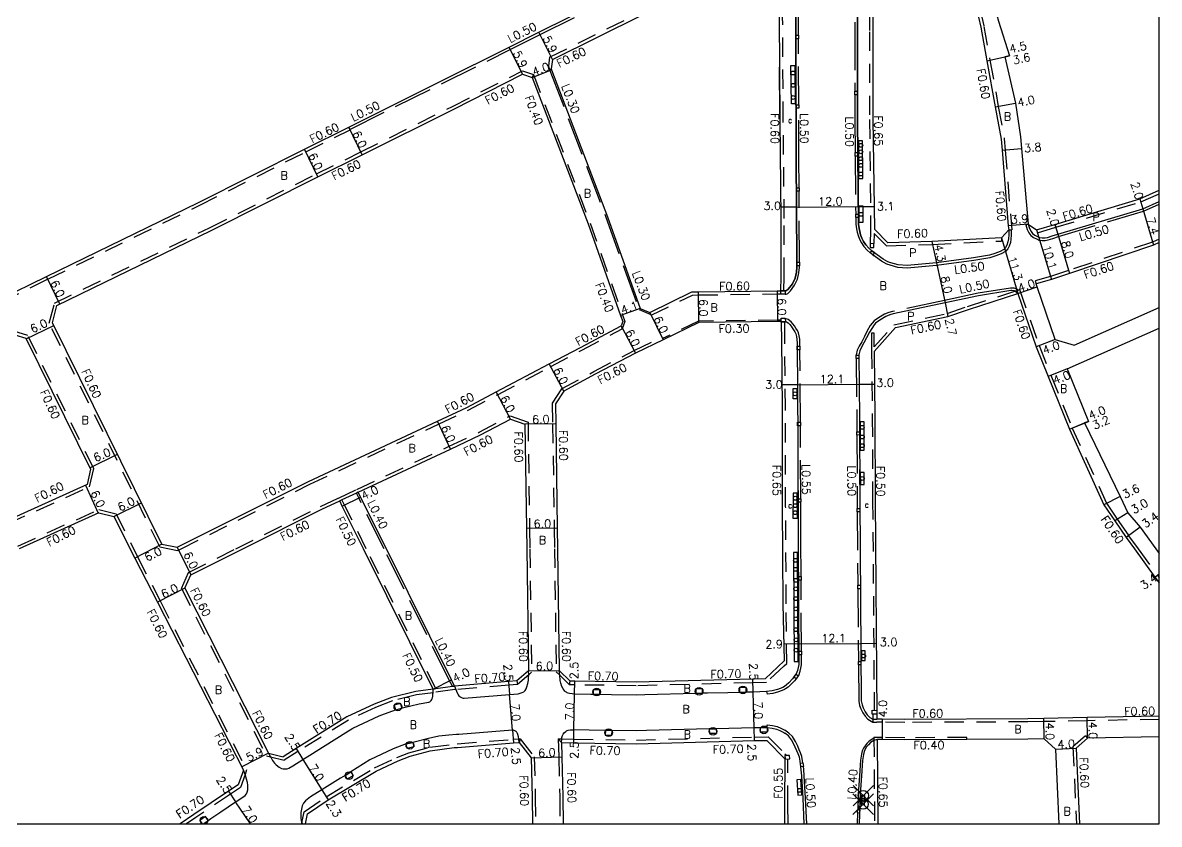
# Model space of a CAD drawing. Header units: metres. Extents: x -2400 to -1600, y -110400 to -109800.
# Drawn here: x -1821.9 to -1600, y -110400.1 to -110243.6 of the extents above; entities that cross this region are included whole.
import ezdxf

# ---------------------------------------------------------------- set-up
doc = ezdxf.new("R2010")
doc.units = ezdxf.units.M
doc.header["$LTSCALE"] = 2.5
doc.header["$PDMODE"] = 35
doc.header["$PDSIZE"] = 2
doc.linetypes.add('22320', pattern=[2.5, 1.5, -1])
doc.linetypes.add('22330', pattern=[4, 3, -1])
doc.layers.get('0').update_dxf_attribs({"color": 150, "lineweight": 30})
for name, color, linetype in [('2101000', 175, 'Continuous'), ('2102000', 4, 'Continuous'), ('2213000', 3, 'Continuous'), ('2227000', 1, 'Continuous'), ('2227100', 7, 'Continuous'), ('2232000', 120, '22320'), ('2233000', 120, '22330'), ('2235000', 13, 'Continuous'), ('2236000', 3, 'Continuous'), ('2236100', 7, 'Continuous'), ('2238000', 3, 'Continuous'), ('6131000', 11, 'Continuous'), ('9107000', 139, 'Continuous'), ('9201100', 215, 'Continuous'), ('9201500', 222, 'Continuous'), ('9202100', 82, 'Continuous'), ('9203500', 155, 'Continuous'), ('999', 7, 'Continuous')]:
    doc.layers.add(name, color=color, linetype=linetype)
doc.styles.add('Dm_Anotation', font='txt.shx', dxfattribs={"bigfont": 'pscdm.shx'})

# ---------------------------------------------------------------- blocks, each defined once
blk = doc.blocks.new('223800')
at = {"color": 0}
blk.add_circle((0, 0), 0.75, dxfattribs=at)

msp = doc.modelspace()

# ---------------------------------------------------------------- linework, layer by layer
at = {"layer": '2101000'}
for points in [[(-1647.2, -110185.15), (-1647.14, -110185.49), (-1643.21, -110207.04), (-1641.68, -110214.72), (-1637.09, -110234.59), (-1634.83, -110244.4), (-1633.64, -110250.99), (-1632.01, -110260.02), (-1630.88, -110266.31), (-1630.7, -110268.47), (-1629.48, -110283.21), (-1629.4, -110284.04)], [(-1643.64, -110183.43), (-1643.99, -110184.92), (-1640.16, -110206.51), (-1638.51, -110214.51), (-1633.99, -110233.81), (-1631.36, -110243.24), (-1629.24, -110250.04), (-1630.12, -110250.23), (-1628.08, -110259.25), (-1627.1, -110265.88), (-1626.91, -110268.13), (-1625.59, -110282.88)], [(-1658.73, -110189.85), (-1657.59, -110197.42), (-1656.9, -110203.57), (-1656.42, -110211.36), (-1656.04, -110222.55), (-1655.97, -110235.09), (-1655.9, -110245.32), (-1655.89, -110262.45), (-1655.62, -110283.9)], [(-1881.45, -110325.27), (-1863.33, -110315.73), (-1826.3, -110297.52), (-1817.26, -110293.11), (-1787.57, -110278.66), (-1766.89, -110268.23), (-1758.25, -110263.94), (-1740.37, -110255.06), (-1726.94, -110248.35), (-1721.12, -110245.44), (-1703.64, -110236.71), (-1676.53, -110222.98), (-1674.12, -110221.76)], [(-1718.48, -110250.72), (-1700.89, -110242.04), (-1673.82, -110228.33)], [(-1673.87, -110295.93), (-1673.85, -110293.16), (-1673.81, -110281.8), (-1674.01, -110262.71), (-1674.13, -110242.38), (-1673.91, -110230.98), (-1673.82, -110228.33)], [(-1718.48, -110250.72), (-1718.74, -110252.6), (-1718.67, -110252.79), (-1707.74, -110281.44), (-1701.32, -110299.37), (-1699.46, -110300.13)], [(-1794.71, -110345.37), (-1816.07, -110302.2), (-1815.2, -110298.78), (-1785.13, -110284.14), (-1764.28, -110273.64), (-1755.65, -110269.34), (-1737.73, -110260.45), (-1724.3, -110253.63)], [(-1724.3, -110253.63), (-1722.4, -110254.24), (-1711.49, -110282.83), (-1705.18, -110300.76), (-1704.76, -110301.93), (-1705.06, -110302.78)], [(-1623.94, -110284.01), (-1620.39, -110282.95), (-1603.82, -110277.98), (-1600, -110276.29)], [(-1625.59, -110282.88), (-1623.94, -110284.01)], [(-1629.4, -110284.04), (-1630.81, -110285.6), (-1644.42, -110286.27), (-1653.01, -110286.53), (-1655.62, -110283.9)], [(-1600, -110286.48), (-1601.12, -110286.98), (-1617.51, -110292.53), (-1621.04, -110293.69), (-1624.06, -110294.58)], [(-1699.46, -110300.13), (-1691.28, -110296.15), (-1689.94, -110296.13), (-1674.62, -110295.94), (-1673.87, -110295.93)], [(-1620.3, -110305.4), (-1623.86, -110295.13), (-1624.06, -110294.58)], [(-1655.69, -110307.78), (-1651.49, -110303.08), (-1641.26, -110300.93), (-1637.26, -110299.56), (-1627.64, -110296.44)], [(-1627.64, -110296.44), (-1624.03, -110306.84), (-1621.71, -110312.64), (-1617.53, -110322.96), (-1610.84, -110337.7), (-1608.69, -110340.83), (-1606.48, -110344.08), (-1604.86, -110346.31)], [(-1794.71, -110345.37), (-1791.74, -110346.01), (-1766.08, -110333.16), (-1740.94, -110321.4), (-1735.18, -110318.7), (-1729.47, -110315.68), (-1719.09, -110310.19), (-1713.01, -110306.97), (-1705.06, -110302.78)], [(-1673.82, -110301.93), (-1674.55, -110301.94), (-1689.87, -110302.13), (-1696.84, -110305.52), (-1702.26, -110308.09), (-1710.12, -110312.23), (-1716.28, -110315.49)], [(-1673.82, -110301.93), (-1673.81, -110302.37), (-1673.77, -110305.41), (-1673.65, -110318.79), (-1673.61, -110338.03), (-1673.5, -110357.04), (-1673.22, -110368.2)], [(-1882.78, -110332.75), (-1878.65, -110330.58), (-1860.59, -110321.07), (-1825.58, -110303.85), (-1821.31, -110305.14), (-1808.65, -110330.72), (-1809.34, -110333.76), (-1825.14, -110340.88), (-1835.88, -110346.3)], [(-1655.69, -110307.78), (-1655.52, -110320.66), (-1655.44, -110336.8), (-1655.14, -110378.71), (-1655.13, -110379.55)], [(-1618.01, -110311.14), (-1613.84, -110321.41), (-1614.58, -110321.72), (-1607.61, -110336.09), (-1606.11, -110339.3), (-1603.73, -110342.08), (-1600.66, -110346.31)], [(-1716.28, -110315.49), (-1717.89, -110318.02), (-1717.84, -110321.89), (-1717.54, -110342.28), (-1717.48, -110346.3)], [(-1756.39, -110335.25), (-1738.4, -110326.83), (-1732.5, -110324.07), (-1726.67, -110320.98)], [(-1726.67, -110320.98), (-1723.84, -110321.98), (-1723.54, -110342.36), (-1723.48, -110346.3)], [(-1750.9, -110346.3), (-1755.92, -110336.2), (-1756.39, -110335.25)], [(-1778.92, -110346.3), (-1763.47, -110338.56), (-1760.01, -110336.95)], [(-1755.37, -110346.3), (-1759.5, -110337.98), (-1760.01, -110336.95)], [(-1807, -110339.29), (-1822.56, -110346.3)], [(-1807, -110339.29), (-1804.08, -110339.97), (-1800.02, -110348.11)], [(-1790.25, -110354.02), (-1789.06, -110351.38), (-1778.92, -110346.3)], [(-1741.76, -110373.69), (-1755.37, -110346.3)], [(-1737.59, -110373.1), (-1738.18, -110371.91), (-1750.9, -110346.3)], [(-1723.48, -110346.3), (-1723.14, -110370.14), (-1725.4, -110372.11)], [(-1717.48, -110346.3), (-1717.14, -110370.05), (-1715.01, -110372.16)], [(-1604.86, -110346.31), (-1600.85, -110351.82), (-1600, -110352.98)], [(-1600.66, -110346.31), (-1600, -110347.21)], [(-1800.02, -110348.11), (-1795.59, -110356.75), (-1778.82, -110389.54), (-1779.82, -110392.37)], [(-1790.25, -110354.02), (-1773.89, -110386.22), (-1771.07, -110386.9)], [(-1673.22, -110368.2), (-1676.93, -110371.71), (-1679.33, -110371.77), (-1702.15, -110372.36), (-1714.13, -110372.18), (-1715.01, -110372.16)], [(-1741.76, -110373.69), (-1745.15, -110374.16), (-1749.88, -110375.34), (-1753.28, -110376.64), (-1758.63, -110379.15), (-1768.53, -110385.32), (-1771.07, -110386.9)], [(-1725.4, -110372.11), (-1727.04, -110372.25), (-1737.59, -110373.1)], [(-1600, -110379.02), (-1614.06, -110379.28), (-1622.56, -110379.44), (-1625.69, -110379.5), (-1649.69, -110379.61), (-1654.09, -110379.56), (-1655.13, -110379.55)], [(-1742.33, -110385.74), (-1737.65, -110385.12), (-1737.02, -110385.09), (-1726.07, -110384.21), (-1724.97, -110384.12)], [(-1724.97, -110384.12), (-1722.65, -110387.12), (-1722.42, -110394.84), (-1722.39, -110400)], [(-1716.73, -110384.14), (-1714.31, -110384.18), (-1702.09, -110384.36), (-1679.03, -110383.77), (-1676.62, -110383.71), (-1673.06, -110387.36)], [(-1716.73, -110384.14), (-1716.65, -110386.95), (-1716.42, -110394.76), (-1716.39, -110400)], [(-1622.49, -110383.44), (-1625.66, -110383.5), (-1637.57, -110383.55), (-1649.7, -110383.61), (-1654.1, -110383.56), (-1655.09, -110383.55)], [(-1655.09, -110383.55), (-1654.92, -110400)], [(-1622.49, -110383.44), (-1620.24, -110385.43), (-1619.6, -110400)], [(-1613.99, -110383.28), (-1616.25, -110385.25), (-1615.59, -110400)], [(-1600, -110383.02), (-1613.99, -110383.28)], [(-1766.7, -110400), (-1766.31, -110398.08), (-1762.29, -110395.33), (-1752.9, -110389.71), (-1748.58, -110387.69), (-1746.27, -110386.81), (-1742.33, -110385.74)], [(-1673.08, -110400), (-1673.11, -110396.29), (-1673.06, -110387.36)], [(-1779.82, -110392.37), (-1781.72, -110393.65), (-1788.47, -110398.21), (-1791.16, -110400)]]:
    msp.add_lwpolyline(points, dxfattribs=at)
at = {"layer": '2102000'}
for points in [[(-1620.3, -110305.4), (-1616.63, -110306.51), (-1600, -110299.17)], [(-1618.01, -110311.14), (-1600, -110303.2)]]:
    msp.add_lwpolyline(points, dxfattribs=at)
at = {"layer": '2213000'}
for points in [[(-1659.29, -110190.99), (-1659.86, -110191.64), (-1660.32, -110192.33), (-1660.75, -110193.22), (-1660.96, -110194.04), (-1661.07, -110194.78), (-1659.91, -110203.83), (-1659.44, -110211.5), (-1659.05, -110222.61), (-1658.99, -110235.11), (-1658.92, -110245.33), (-1658.91, -110262.47), (-1658.74, -110282.89), (-1658.62, -110283.74), (-1658.48, -110284.35), (-1658.3, -110284.97), (-1658.05, -110285.63), (-1657.72, -110286.3), (-1657.26, -110286.95), (-1656.71, -110287.58), (-1656.1, -110288.08), (-1655.63, -110288.45)], [(-1673.31, -110228.5), (-1672.96, -110228.33), (-1672.64, -110228.59), (-1672.35, -110228.9), (-1672.11, -110229.15), (-1671.86, -110229.45), (-1671.6, -110229.8), (-1671.35, -110230.25), (-1671.22, -110230.65), (-1671.14, -110231.04), (-1671.03, -110231.91), (-1670.96, -110249.29), (-1670.87, -110270.08), (-1670.76, -110289.73), (-1670.75, -110291.28), (-1670.85, -110292.3), (-1671.09, -110293.46), (-1671.63, -110294.55), (-1672.42, -110295.59), (-1672.77, -110295.88), (-1672.9, -110295.94), (-1672.99, -110295.94), (-1673.05, -110295.94)], [(-1625.59, -110282.88), (-1625.34, -110283.77), (-1625.04, -110284.32), (-1624.72, -110284.75), (-1624.29, -110285.07), (-1623.78, -110285.34), (-1623.39, -110285.51), (-1622.85, -110285.59), (-1622.3, -110285.57), (-1621.81, -110285.5), (-1620.94, -110285.2), (-1619.81, -110284.86), (-1603.24, -110279.89), (-1600, -110278.46)], [(-1629.4, -110284.04), (-1629.39, -110285), (-1629.45, -110285.77), (-1629.56, -110286.38), (-1629.74, -110286.99), (-1630, -110287.44), (-1630.32, -110287.84), (-1631.05, -110288.24), (-1632.09, -110288.64), (-1633.16, -110288.97), (-1636.28, -110289.5), (-1643.52, -110290.47), (-1649.22, -110290.99), (-1650.97, -110290.85), (-1652.39, -110290.45), (-1652.99, -110290.23), (-1653.93, -110289.71), (-1655.1, -110288.89), (-1655.58, -110288.49)], [(-1627.64, -110296.44), (-1628.17, -110295.99), (-1628.27, -110295.95), (-1628.44, -110295.91), (-1628.76, -110295.88), (-1629, -110295.89), (-1635.27, -110296.89), (-1641.83, -110298.29), (-1651.97, -110300.43), (-1652.63, -110300.63), (-1653.41, -110300.94), (-1654.54, -110301.64), (-1655.37, -110302.21), (-1655.67, -110302.56)], [(-1673, -110301.91), (-1672.79, -110301.99), (-1672.47, -110302.18), (-1672.15, -110302.5), (-1671.88, -110302.82), (-1671.67, -110303.14), (-1671.39, -110303.54), (-1671.15, -110303.91), (-1670.98, -110304.33), (-1670.83, -110304.85), (-1670.74, -110305.41), (-1670.71, -110306.14), (-1670.59, -110324.93), (-1670.5, -110344.84), (-1670.39, -110368.89), (-1670.51, -110369.49), (-1670.64, -110370.09), (-1670.87, -110370.75), (-1671.63, -110371.72), (-1672.33, -110372.45), (-1672.78, -110372.89), (-1673.18, -110373.21)], [(-1655.67, -110302.56), (-1656.6, -110304.02), (-1657.15, -110305.13), (-1657.65, -110306.11), (-1658.12, -110306.93), (-1658.47, -110307.66), (-1658.66, -110308.45), (-1658.55, -110320.68), (-1658.47, -110336.82), (-1658.18, -110376.01), (-1658.03, -110376.78), (-1657.8, -110377.38), (-1657.45, -110378.11), (-1657.02, -110378.7), (-1656.52, -110379.25), (-1655.94, -110379.57)], [(-1725.16, -110374.6), (-1724.76, -110374.52), (-1724.38, -110374.37), (-1724.06, -110374.21), (-1723.81, -110373.96), (-1723.59, -110373.62), (-1723.44, -110373.26), (-1723.26, -110372.64), (-1723.18, -110372.27), (-1723.14, -110371.96), (-1723.12, -110371.53), (-1723.11, -110370.91), (-1723.14, -110370.14)], [(-1714.17, -110374.68), (-1714.63, -110374.64), (-1715.15, -110374.55), (-1715.38, -110374.5), (-1715.57, -110374.44), (-1715.76, -110374.33), (-1715.91, -110374.22), (-1716.04, -110374.09), (-1716.16, -110373.94), (-1716.39, -110373.63), (-1716.64, -110373.17), (-1716.83, -110372.55), (-1716.95, -110372.01), (-1717.06, -110370.98), (-1717.14, -110370.05)], [(-1747.72, -110377.38), (-1744.48, -110376.57), (-1742.61, -110376.23), (-1742.4, -110376.16), (-1742.26, -110376.07), (-1742.12, -110375.92), (-1742.03, -110375.76), (-1741.96, -110375.57), (-1741.92, -110375.4), (-1741.85, -110375.06), (-1741.8, -110374.62), (-1741.78, -110374.4), (-1741.76, -110373.69)], [(-1737.59, -110373.1), (-1737.32, -110373.78), (-1737.18, -110374.11), (-1736.99, -110374.58), (-1736.85, -110374.84), (-1736.72, -110375.02), (-1736.58, -110375.15), (-1736.47, -110375.23), (-1736.36, -110375.3), (-1736.23, -110375.35), (-1736.09, -110375.41), (-1735.9, -110375.45), (-1735.82, -110375.46), (-1735.69, -110375.45)], [(-1673.18, -110373.21), (-1673.48, -110373.37), (-1674.52, -110373.75), (-1675.55, -110374.05), (-1676.65, -110374.2)], [(-1758.83, -110382.21), (-1757.44, -110381.35), (-1752.3, -110378.94), (-1751.79, -110378.75)], [(-1736.77, -110382.56), (-1737.18, -110382.6), (-1738.69, -110382.72), (-1740.62, -110382.87), (-1742.67, -110383.34), (-1745.76, -110384.11), (-1747.02, -110384.42)], [(-1724.97, -110384.12), (-1725.05, -110383.42), (-1725.13, -110383.02), (-1725.24, -110382.56), (-1725.31, -110382.39), (-1725.37, -110382.26), (-1725.44, -110382.15), (-1725.5, -110382.06), (-1725.56, -110381.98), (-1725.62, -110381.94), (-1725.68, -110381.9), (-1725.79, -110381.84), (-1725.93, -110381.78), (-1726.05, -110381.75), (-1726.17, -110381.72)], [(-1716.73, -110384.14), (-1716.67, -110383.44), (-1716.62, -110383.13), (-1716.52, -110382.77), (-1716.37, -110382.5), (-1716.11, -110382.2), (-1715.89, -110382), (-1715.74, -110381.87), (-1715.57, -110381.79), (-1715.4, -110381.73), (-1714.99, -110381.67), (-1714.27, -110381.68)], [(-1676.58, -110381.2), (-1675.59, -110381.33), (-1674.76, -110381.51), (-1674.1, -110381.79), (-1673.28, -110382.19), (-1673.1, -110382.32)], [(-1669.31, -110400), (-1669.55, -110395.03), (-1669.81, -110390.67), (-1669.89, -110389.45), (-1670.11, -110387.78), (-1670.27, -110387.01), (-1670.52, -110386.35), (-1670.75, -110385.76), (-1671.08, -110385.02), (-1671.33, -110384.44), (-1671.82, -110383.59), (-1672.41, -110382.84), (-1673.1, -110382.32)], [(-1765.86, -110386.6), (-1762.86, -110384.73)], [(-1655.71, -110383.73), (-1656.39, -110384.16), (-1656.79, -110384.57), (-1657.13, -110384.98), (-1657.43, -110385.43), (-1657.64, -110385.92), (-1657.77, -110386.49), (-1657.95, -110387.65), (-1658.16, -110390.63), (-1658.37, -110394.25), (-1658.57, -110400)], [(-1773.89, -110386.22), (-1773.5, -110386.93), (-1773.38, -110387.14), (-1773.11, -110387.62), (-1772.71, -110388.18), (-1772.43, -110388.46), (-1771.84, -110388.95), (-1771.34, -110389.19), (-1771.03, -110389.28), (-1770.64, -110389.3), (-1770.26, -110389.26), (-1769.93, -110389.14), (-1769.16, -110388.66)], [(-1780.12, -110395.58), (-1778.43, -110394.45), (-1778.2, -110394.16), (-1778.05, -110393.85), (-1777.95, -110393.39), (-1777.91, -110392.95), (-1777.92, -110392.48), (-1778, -110391.96), (-1778.17, -110391.3), (-1778.39, -110390.6), (-1778.47, -110390.37), (-1778.82, -110389.54)], [(-1759.83, -110391.09), (-1762.95, -110393.04)], [(-1765.72, -110394.77), (-1766.06, -110394.98), (-1766.67, -110395.5), (-1767.06, -110395.99), (-1767.31, -110396.48), (-1767.48, -110397.17), (-1767.57, -110397.79), (-1767.59, -110398.47), (-1767.58, -110398.99), (-1767.52, -110399.35), (-1767.47, -110399.56), (-1767.38, -110399.81), (-1767.3, -110400)], [(-1785.15, -110398.98), (-1783.24, -110397.69)]]:
    msp.add_lwpolyline(points, dxfattribs=at)
at = {"layer": '2227000'}
for points in [[(-1670.91, -110260.24), (-1670.95, -110251.45)], [(-1658.91, -110261.85), (-1658.91, -110262.47), (-1658.89, -110263.79)], [(-1658.88, -110266.07), (-1658.81, -110274.55)], [(-1658.78, -110278.91), (-1658.74, -110282.89)], [(-1658.66, -110308.5), (-1658.65, -110310.06)], [(-1670.66, -110314.05), (-1670.63, -110317.7)], [(-1658.55, -110321.02), (-1658.52, -110327.66)], [(-1658.5, -110330.8), (-1658.47, -110336.82), (-1658.47, -110337.43)], [(-1670.55, -110334.87), (-1670.52, -110340.95)], [(-1670.5, -110346.35), (-1670.39, -110368.89)], [(-1658.4, -110347.25), (-1658.38, -110349.14)], [(-1658.26, -110365.76), (-1658.24, -110368.94)], [(-1735.69, -110375.45), (-1726.84, -110374.74), (-1725.16, -110374.6)], [(-1676.65, -110374.2), (-1679.27, -110374.27), (-1680.62, -110374.31), (-1681.92, -110374.34), (-1684.2, -110374.4), (-1688.17, -110374.5), (-1689.15, -110374.52), (-1690.45, -110374.56), (-1700.42, -110374.81), (-1702.14, -110374.86), (-1706.96, -110374.79), (-1709.22, -110374.75), (-1710.52, -110374.73), (-1710.98, -110374.73), (-1714.17, -110374.68)], [(-1751.79, -110378.75), (-1749.13, -110377.73), (-1747.87, -110377.42), (-1747.72, -110377.38)], [(-1762.86, -110384.73), (-1758.83, -110382.21)], [(-1726.17, -110381.72), (-1726.27, -110381.71), (-1736.77, -110382.56)], [(-1676.58, -110381.2), (-1677.88, -110381.24), (-1679.09, -110381.27), (-1686.48, -110381.46), (-1687.78, -110381.49), (-1687.87, -110381.49), (-1700.08, -110381.81), (-1702.1, -110381.86), (-1706.83, -110381.79), (-1707.51, -110381.78), (-1708.13, -110381.77), (-1711.32, -110381.72), (-1714.27, -110381.68)], [(-1747.02, -110384.42), (-1749.56, -110385.39), (-1754.1, -110387.51), (-1757.86, -110389.86), (-1758.97, -110390.55), (-1759.83, -110391.09)], [(-1769.16, -110388.66), (-1767.21, -110387.44), (-1765.86, -110386.6)], [(-1669.55, -110395.03), (-1669.8, -110390.81)], [(-1762.95, -110393.04), (-1763.5, -110393.38), (-1765.72, -110394.77)], [(-1658.35, -110393.99), (-1658.37, -110394.25), (-1658.46, -110396.75)], [(-1783.24, -110397.69), (-1780.33, -110395.72), (-1780.12, -110395.58)], [(-1786.66, -110400), (-1785.71, -110399.36), (-1785.15, -110398.98)]]:
    msp.add_lwpolyline(points, dxfattribs=at)
at = {"layer": '2227100'}
for p in [(-1657.78, -110394.5, 9.01), (-1657.8, -110396.16, 9)]:
    msp.add_point(p, dxfattribs=at)
at = {"layer": '2232000'}
for points in [[(-1670.71, -110146.3), (-1665.58, -110163.04), (-1662.81, -110173.9), (-1660.63, -110183.85), (-1659.46, -110189.94), (-1658.24, -110197.51), (-1657.55, -110203.63), (-1657.07, -110211.39), (-1656.69, -110222.56), (-1656.62, -110235.1), (-1656.55, -110245.32), (-1656.54, -110262.46), (-1656.35, -110284.09), (-1656.44, -110286.72)], [(-1646.64, -110184.88), (-1646.55, -110185.39), (-1642.62, -110206.93), (-1641.1, -110214.6), (-1636.51, -110234.46), (-1634.24, -110244.28), (-1633.05, -110250.88), (-1631.42, -110259.91), (-1630.28, -110266.23), (-1630.1, -110268.42), (-1628.88, -110283.15), (-1628.81, -110283.99)], [(-1673.28, -110295.86), (-1673.26, -110293.16), (-1673.21, -110281.8), (-1673.41, -110262.7), (-1673.53, -110242.37), (-1673.31, -110228.5), (-1673.26, -110227.34), (-1674.09, -110227.8)], [(-1719.03, -110250.32), (-1701.16, -110241.5), (-1674.09, -110227.8)], [(-1719.03, -110250.32), (-1719.27, -110252.05), (-1719.02, -110252.71), (-1718.74, -110252.6)], [(-1795.12, -110345.89), (-1816.71, -110302.27), (-1815.71, -110298.36), (-1785.4, -110283.61), (-1764.55, -110273.1), (-1755.91, -110268.8), (-1738, -110259.92), (-1724.35, -110252.98)], [(-1724.35, -110252.98), (-1722.18, -110253.68), (-1722.4, -110254.24)], [(-1722.18, -110253.68), (-1711.12, -110282.69), (-1704.8, -110300.62), (-1704.34, -110301.93), (-1704.84, -110303.34)], [(-1881.29, -110325.87), (-1863.05, -110316.27), (-1826.04, -110298.06), (-1817, -110293.65), (-1787.31, -110279.2), (-1766.62, -110268.77), (-1757.99, -110264.48)], [(-1758.25, -110263.94), (-1758.04, -110264.39), (-1757.99, -110264.48)], [(-1623.77, -110284.59), (-1620.22, -110283.52), (-1603.61, -110278.54), (-1600, -110276.94)], [(-1655.65, -110284.73), (-1655.74, -110286.71)], [(-1655.65, -110284.73), (-1653.25, -110287.13), (-1644.4, -110286.86), (-1630.78, -110286.2)], [(-1629.4, -110284.04), (-1628.9, -110284), (-1628.81, -110283.99)], [(-1623.94, -110284.01), (-1623.77, -110284.59)], [(-1630.81, -110285.6), (-1630.78, -110286.2)], [(-1600, -110285.82), (-1601.34, -110286.42), (-1617.7, -110291.96), (-1621.22, -110293.12), (-1624.23, -110294)], [(-1624.23, -110294), (-1624.06, -110294.58)], [(-1673.87, -110296.53), (-1673.87, -110295.93)], [(-1655.64, -110306.83), (-1651.81, -110302.54), (-1641.42, -110300.35), (-1637.45, -110298.99), (-1628.17, -110295.99), (-1627.55, -110295.78), (-1627.27, -110295.69)], [(-1627.27, -110295.69), (-1623.47, -110306.63), (-1621.16, -110312.41), (-1616.98, -110322.72), (-1610.31, -110337.4), (-1608.19, -110340.49), (-1605.99, -110343.74), (-1604.12, -110346.31)], [(-1699.2, -110300.67), (-1691.14, -110296.74), (-1689.93, -110296.73), (-1674.62, -110296.54), (-1673.87, -110296.53)], [(-1699.2, -110300.67), (-1699.46, -110300.13)], [(-1705.06, -110302.78), (-1704.84, -110303.34)], [(-1673.83, -110301.63), (-1674.55, -110301.64), (-1689.94, -110301.83), (-1696.97, -110305.25)], [(-1673.22, -110369.15), (-1672.71, -110368.72), (-1672.83, -110357.03), (-1672.94, -110338.03), (-1672.99, -110318.78), (-1673.11, -110305.4), (-1673.1, -110302.03)], [(-1834.55, -110346.3), (-1824.88, -110341.43), (-1808.83, -110334.19), (-1808.02, -110330.65), (-1820.89, -110304.64), (-1825.63, -110303.21), (-1860.86, -110320.54), (-1878.93, -110330.05), (-1882.78, -110332.07)], [(-1790.98, -110346.3), (-1765.82, -110333.7), (-1740.69, -110321.94), (-1734.91, -110319.24), (-1729.19, -110316.21), (-1718.81, -110310.72), (-1712.73, -110307.5), (-1704.84, -110303.34)], [(-1716.7, -110315.03), (-1710.4, -110311.7), (-1702.53, -110307.55), (-1697.1, -110304.98), (-1696.84, -110305.52)], [(-1655.64, -110306.83), (-1655.64, -110304.18), (-1656.18, -110304.19), (-1656.16, -110306.88), (-1656.16, -110307.41), (-1656.03, -110320.66), (-1655.96, -110336.8), (-1655.66, -110377.85)], [(-1716.7, -110315.03), (-1718.5, -110317.85), (-1718.44, -110321.9), (-1718.14, -110342.29), (-1718.08, -110346.3)], [(-1756.64, -110334.71), (-1738.65, -110326.29), (-1732.77, -110323.53), (-1726.71, -110320.33)], [(-1726.71, -110320.33), (-1723.24, -110321.55), (-1722.94, -110342.36), (-1722.88, -110346.3)], [(-1760.27, -110336.4), (-1756.64, -110334.71)], [(-1756.39, -110335.25), (-1756.75, -110335.42), (-1759.56, -110336.73), (-1760.01, -110336.95)], [(-1780.26, -110346.3), (-1763.73, -110338.02), (-1760.27, -110336.4)], [(-1754.81, -110346.3), (-1759.05, -110337.75), (-1759.56, -110336.73)], [(-1882.78, -110376), (-1868.16, -110368.63), (-1843.85, -110356.36), (-1822.82, -110345.76), (-1807.06, -110338.66), (-1803.66, -110339.45), (-1799.48, -110347.84), (-1795.06, -110356.48), (-1778.17, -110389.5), (-1778.47, -110390.37), (-1779.38, -110392.92)], [(-1795.12, -110345.89), (-1793.24, -110346.3)], [(-1793.24, -110346.3), (-1791.66, -110346.64), (-1790.98, -110346.3)], [(-1790.92, -110354.03), (-1789.52, -110350.94), (-1780.26, -110346.3)], [(-1741.24, -110373.61), (-1754.81, -110346.3)], [(-1722.88, -110346.3), (-1722.54, -110370.41), (-1723.11, -110370.91), (-1725.28, -110372.8)], [(-1718.08, -110346.3), (-1717.74, -110370.3), (-1717.06, -110370.98), (-1715.16, -110372.86)], [(-1604.12, -110346.31), (-1600.36, -110351.47), (-1600, -110351.97)], [(-1790.92, -110354.03), (-1774.3, -110386.74), (-1773.5, -110386.93), (-1770.83, -110387.58)], [(-1673.22, -110369.15), (-1676.65, -110372.4), (-1679.31, -110372.47), (-1702.15, -110373.06), (-1714.14, -110372.88), (-1715.16, -110372.86), (-1715.01, -110372.16)], [(-1741.76, -110373.69), (-1741.24, -110373.61), (-1738.01, -110373.16), (-1737.59, -110373.1)], [(-1737.53, -110373.8), (-1741.67, -110374.38)], [(-1725.4, -110372.11), (-1725.28, -110372.8), (-1726.98, -110372.94), (-1737.32, -110373.78), (-1737.53, -110373.8)], [(-1741.67, -110374.38), (-1741.78, -110374.4), (-1745.01, -110374.85), (-1749.67, -110376.01), (-1753, -110377.28), (-1758.3, -110379.76), (-1768.16, -110385.92), (-1770.83, -110387.58)], [(-1655.95, -110378.59), (-1655.94, -110380.16), (-1655.13, -110380.15)], [(-1600, -110379.62), (-1614.05, -110379.88), (-1622.55, -110380.04), (-1625.68, -110380.1), (-1649.7, -110380.21), (-1654.1, -110380.16), (-1655.13, -110380.15)], [(-1614.38, -110382.83), (-1616.86, -110384.99), (-1616.19, -110400)], [(-1614.38, -110382.83), (-1613.99, -110383.28)], [(-1767.42, -110400), (-1767.38, -110399.81), (-1766.94, -110397.67), (-1762.66, -110394.74), (-1753.23, -110389.09), (-1748.85, -110387.05), (-1746.49, -110386.14), (-1742.39, -110385.03), (-1737.06, -110384.39), (-1726.13, -110383.51), (-1725.05, -110383.42), (-1724.77, -110383.4), (-1724.97, -110384.12)], [(-1724.77, -110383.4), (-1722.05, -110386.91), (-1721.82, -110394.83), (-1721.79, -110400)], [(-1716.73, -110384.14), (-1717.35, -110383.43), (-1716.67, -110383.44), (-1714.3, -110383.48), (-1702.09, -110383.66), (-1679.05, -110383.07), (-1676.33, -110383), (-1673.07, -110386.35)], [(-1717.35, -110383.43), (-1717.25, -110386.96), (-1717.02, -110394.77), (-1716.99, -110400)], [(-1655.1, -110383.15), (-1655.72, -110383.17), (-1655.59, -110400)], [(-1637.57, -110383.15), (-1649.7, -110383.21), (-1654.1, -110383.16), (-1655.1, -110383.15)], [(-1637.57, -110383.55), (-1637.57, -110383.15)], [(-1673.07, -110386.35), (-1672.73, -110386.7)], [(-1672.46, -110400), (-1672.49, -110396.28), (-1672.52, -110387.35)], [(-1779.38, -110392.92), (-1781.33, -110394.23), (-1788.08, -110398.79), (-1789.9, -110400)]]:
    msp.add_lwpolyline(points, dxfattribs=at)
at = {"layer": '2233000'}
for points in [[(-1758.04, -110264.39), (-1740.15, -110255.51), (-1726.72, -110248.8), (-1720.9, -110245.89), (-1703.42, -110237.15), (-1676.31, -110223.43), (-1674.09, -110222.31)], [(-1670.46, -110245.98), (-1670.51, -110233.21)], [(-1659.44, -110243.46), (-1659.43, -110245.33), (-1659.42, -110256.96)], [(-1670.4, -110259.62), (-1670.44, -110249.29), (-1670.45, -110246.72)], [(-1719.02, -110252.71), (-1718.95, -110252.9), (-1708.02, -110281.54), (-1701.55, -110299.6), (-1699.27, -110300.53)], [(-1659.42, -110257.64), (-1659.41, -110262.47), (-1659.36, -110268.92)], [(-1670.32, -110275.8), (-1670.35, -110270.08), (-1670.4, -110260.24)], [(-1659.36, -110269.63), (-1659.27, -110280.96)], [(-1670.24, -110290.32), (-1670.24, -110289.73), (-1670.32, -110276.46)], [(-1626.07, -110283.02), (-1625.8, -110283.96), (-1625.46, -110284.6), (-1625.07, -110285.11), (-1624.56, -110285.5), (-1624, -110285.79), (-1623.53, -110286), (-1622.88, -110286.09), (-1622.26, -110286.07), (-1621.69, -110285.99), (-1620.78, -110285.68), (-1619.67, -110285.34), (-1603.07, -110280.36), (-1600, -110279.01)], [(-1659.26, -110281.62), (-1659.25, -110282.93), (-1659.12, -110283.83), (-1658.98, -110284.47), (-1658.79, -110285.13), (-1658.52, -110285.84), (-1658.16, -110286.56), (-1657.66, -110287.27), (-1657.06, -110287.95), (-1656.41, -110288.49)], [(-1626.07, -110283.02), (-1625.59, -110282.88)], [(-1628.9, -110284), (-1628.89, -110285.02), (-1628.95, -110285.83), (-1629.07, -110286.5), (-1629.28, -110287.18), (-1629.58, -110287.72), (-1630, -110288.23), (-1630.84, -110288.7), (-1631.93, -110289.12), (-1633.05, -110289.46), (-1636.21, -110290), (-1643.46, -110290.97), (-1649.22, -110291.49), (-1651.06, -110291.34), (-1652.54, -110290.93), (-1653.2, -110290.69), (-1654.2, -110290.13), (-1655.42, -110289.28), (-1655.64, -110289.08)], [(-1655.89, -110288.89), (-1655.64, -110289.08)], [(-1673.06, -110296.55), (-1672.97, -110296.55), (-1672.82, -110296.55), (-1672.66, -110296.51), (-1672.5, -110296.42), (-1672.02, -110295.92), (-1671.19, -110294.82), (-1670.6, -110293.63), (-1670.34, -110292.38), (-1670.23, -110291.3), (-1670.23, -110291.05)], [(-1627.55, -110295.78), (-1627.7, -110295.67), (-1627.92, -110295.54), (-1628.01, -110295.51), (-1628.13, -110295.47), (-1628.36, -110295.42), (-1628.74, -110295.38), (-1629.05, -110295.39), (-1635.37, -110296.4), (-1641.93, -110297.8), (-1652.09, -110299.95), (-1652.8, -110300.16), (-1653.63, -110300.5), (-1654.82, -110301.22), (-1655.67, -110301.81)], [(-1670.16, -110306.73), (-1670.16, -110306.13), (-1670.19, -110305.36), (-1670.29, -110304.73), (-1670.46, -110304.15), (-1670.65, -110303.66), (-1670.93, -110303.23), (-1671.24, -110302.79), (-1671.54, -110302.36), (-1671.89, -110301.96), (-1672.42, -110301.51), (-1673.01, -110301.34)], [(-1655.67, -110301.81), (-1656.42, -110302.68), (-1657, -110303.72), (-1657.58, -110304.84), (-1658.08, -110305.86), (-1658.57, -110306.7), (-1658.95, -110307.5), (-1659.16, -110308.39), (-1659.16, -110308.5)], [(-1670.06, -110321.54), (-1670.15, -110307.46)], [(-1659.15, -110309.12), (-1659.05, -110320.68), (-1659.04, -110323.44)], [(-1669.99, -110336.52), (-1670.03, -110324.93), (-1670.05, -110322.27)], [(-1659.04, -110324.08), (-1658.97, -110336.82), (-1658.96, -110338.43)], [(-1751.35, -110346.3), (-1756.28, -110336.37), (-1756.75, -110335.42)], [(-1669.92, -110351.68), (-1669.95, -110344.84), (-1669.98, -110337.2)], [(-1658.96, -110339.09), (-1658.85, -110353.42)], [(-1738.01, -110373.16), (-1738.54, -110372.08), (-1751.35, -110346.3)], [(-1669.85, -110366.28), (-1669.91, -110352.4)], [(-1658.85, -110354.12), (-1658.74, -110368.3)], [(-1670.47, -110371.14), (-1670.38, -110371.02), (-1670.11, -110370.23), (-1669.97, -110369.6), (-1669.83, -110368.94), (-1669.84, -110366.98)], [(-1658.74, -110368.94), (-1658.68, -110376.06), (-1658.51, -110376.91), (-1658.26, -110377.58), (-1657.88, -110378.36), (-1657.4, -110379.02), (-1656.87, -110379.6), (-1655.94, -110380.16)], [(-1670.92, -110371.7), (-1671.21, -110372.08), (-1671.97, -110372.87), (-1672.47, -110373.32), (-1672.96, -110373.66), (-1673.18, -110373.77)], [(-1673.18, -110373.77), (-1673.28, -110373.83), (-1674.36, -110374.22), (-1675.44, -110374.54), (-1676.58, -110374.7)], [(-1676.65, -110374.2), (-1676.58, -110374.7)], [(-1676.58, -110381.2), (-1676.52, -110380.71)], [(-1676.52, -110380.71), (-1675.51, -110380.84), (-1674.61, -110381.03), (-1673.89, -110381.33), (-1673.11, -110381.72)], [(-1669.58, -110388.09), (-1669.63, -110387.7), (-1669.81, -110386.87), (-1670.07, -110386.15), (-1670.29, -110385.56), (-1670.55, -110384.87), (-1670.99, -110383.94), (-1671.58, -110382.99), (-1672.31, -110382.28), (-1673.11, -110381.72)], [(-1655.72, -110383.29), (-1656.65, -110383.86), (-1657.08, -110384.31), (-1657.44, -110384.75), (-1657.77, -110385.25), (-1658.01, -110385.79), (-1658.16, -110386.41), (-1658.34, -110387.61), (-1658.55, -110390.61), (-1658.76, -110394.23), (-1658.86, -110397.19)], [(-1668.83, -110400), (-1669.06, -110395), (-1669.32, -110390.63), (-1669.4, -110389.4), (-1669.48, -110388.83)], [(-1658.89, -110397.88), (-1658.96, -110400)]]:
    msp.add_lwpolyline(points, dxfattribs=at)
at = {"layer": '2235000'}
for points in [[(-1670.97, -110245.98), (-1670.46, -110245.98), (-1670.45, -110246.72), (-1670.97, -110246.72)], [(-1658.91, -110256.96), (-1658.91, -110257.64), (-1659.42, -110257.64), (-1659.42, -110256.96)], [(-1670.4, -110260.24), (-1670.91, -110260.24), (-1670.91, -110259.63), (-1670.4, -110259.62)], [(-1658.85, -110268.92), (-1658.85, -110269.63), (-1659.36, -110269.63), (-1659.36, -110268.92)], [(-1670.32, -110276.46), (-1670.83, -110276.46), (-1670.84, -110275.8), (-1670.32, -110275.8)], [(-1658.75, -110281.62), (-1659.26, -110281.62), (-1659.27, -110280.96), (-1658.76, -110280.96)], [(-1655.74, -110286.71), (-1656.44, -110286.72), (-1656.42, -110287.49), (-1655.72, -110287.48)], [(-1656.1, -110288.08), (-1655.58, -110288.49), (-1655.89, -110288.89), (-1656.41, -110288.49)], [(-1670.75, -110290.33), (-1670.24, -110290.32), (-1670.23, -110291.05), (-1670.75, -110291.06)], [(-1673.87, -110295.86), (-1673.05, -110295.86), (-1673.06, -110296.59), (-1673.87, -110296.58)], [(-1673.84, -110301.24), (-1673.01, -110301.24), (-1673, -110302.03), (-1673.82, -110302.03)], [(-1670.15, -110307.46), (-1670.7, -110307.46), (-1670.71, -110306.73), (-1670.16, -110306.73)], [(-1658.66, -110308.5), (-1658.66, -110309.11), (-1659.15, -110309.12), (-1659.16, -110308.5)], [(-1670.05, -110322.27), (-1670.6, -110322.27), (-1670.61, -110321.55), (-1670.06, -110321.54)], [(-1658.54, -110323.43), (-1658.54, -110324.07), (-1659.04, -110324.08), (-1659.04, -110323.44)], [(-1669.98, -110337.2), (-1670.54, -110337.2), (-1670.54, -110336.52), (-1669.99, -110336.52)], [(-1658.46, -110338.42), (-1658.46, -110339.09), (-1658.96, -110339.09), (-1658.96, -110338.43)], [(-1669.91, -110352.4), (-1670.47, -110352.4), (-1670.47, -110351.68), (-1669.92, -110351.68)], [(-1658.35, -110353.42), (-1658.35, -110354.12), (-1658.85, -110354.12), (-1658.85, -110353.42)], [(-1669.84, -110366.98), (-1670.4, -110366.99), (-1670.4, -110366.28), (-1669.85, -110366.28)], [(-1658.24, -110368.29), (-1658.24, -110368.94), (-1658.74, -110368.94), (-1658.74, -110368.3)], [(-1670.9, -110370.8), (-1670.47, -110371.14), (-1670.92, -110371.7), (-1671.35, -110371.36)], [(-1656.03, -110377.84), (-1655.14, -110377.86), (-1655.14, -110378.61), (-1656.03, -110378.59)], [(-1672.17, -110386.68), (-1673.07, -110386.7), (-1673.06, -110387.36), (-1672.15, -110387.34)], [(-1670.06, -110388.16), (-1669.58, -110388.09), (-1669.48, -110388.83), (-1669.96, -110388.9)], [(-1658.47, -110397.2), (-1658.5, -110397.9), (-1658.89, -110397.88), (-1658.86, -110397.19)]]:
    msp.add_lwpolyline(points, close=True, dxfattribs=at)
at = {"layer": '2236000'}
for points in [[(-1658.37, -110331.38), (-1658.36, -110333.76), (-1657.61, -110333.76), (-1657.59, -110331.39)], [(-1710.51, -110373.83), (-1710.52, -110374.73), (-1709.22, -110374.75), (-1709.21, -110373.85)], [(-1690.48, -110373.66), (-1690.45, -110374.56), (-1689.15, -110374.52), (-1689.18, -110373.63)], [(-1681.95, -110373.44), (-1681.92, -110374.34), (-1680.62, -110374.31), (-1680.65, -110373.41)], [(-1749.34, -110376.86), (-1749.13, -110377.73), (-1747.87, -110377.42), (-1748.08, -110376.54)], [(-1706.85, -110382.69), (-1706.83, -110381.79), (-1707.51, -110381.78), (-1708.13, -110381.77), (-1708.15, -110382.67), (-1707.52, -110382.68)], [(-1687.75, -110382.39), (-1687.78, -110381.49), (-1686.48, -110381.46), (-1686.45, -110382.36)], [(-1677.86, -110382.14), (-1677.88, -110381.24), (-1676.58, -110381.2), (-1676.56, -110382.1)], [(-1746.81, -110385.29), (-1747.02, -110384.42), (-1745.76, -110384.11), (-1745.54, -110384.98)], [(-1758.49, -110391.31), (-1758.97, -110390.55), (-1757.86, -110389.86), (-1757.39, -110390.63)], [(-1669.96, -110391.38), (-1670.74, -110391.43), (-1670.56, -110394.42), (-1669.78, -110394.37)], [(-1658.16, -110394.44), (-1658.23, -110396.26), (-1657.56, -110396.28), (-1657.48, -110394.47)]]:
    msp.add_lwpolyline(points, close=True, dxfattribs=at)
for points in [[(-1786.66, -110400), (-1785.71, -110399.36), (-1786.22, -110398.61), (-1787.29, -110399.34)], [(-1787.29, -110399.34), (-1786.85, -110400)]]:
    msp.add_lwpolyline(points, dxfattribs=at)
at = {"layer": '2236100'}
for points in [[(-1671.08, -110259.4), (-1671.82, -110259.41), (-1671.96, -110251.91), (-1671.12, -110251.91)], [(-1658.75, -110266.63), (-1658.7, -110273.97), (-1657.9, -110273.97), (-1657.91, -110266.63)], [(-1658.63, -110282.49), (-1657.82, -110282.49), (-1657.84, -110279.39), (-1658.65, -110279.39)], [(-1670.77, -110317), (-1671.46, -110317.01), (-1671.46, -110315.01), (-1670.78, -110315)], [(-1658.42, -110321.48), (-1658.4, -110327.04), (-1657.6, -110327.03), (-1657.62, -110321.48)], [(-1670.67, -110335.43), (-1671.45, -110335.44), (-1671.51, -110340.33), (-1670.65, -110340.33)], [(-1670.63, -110347.01), (-1671.4, -110347.01), (-1671.3, -110368.31), (-1670.52, -110368.31)], [(-1658.13, -110366.25), (-1658.12, -110368.14), (-1657.4, -110368.13), (-1657.41, -110366.24)]]:
    msp.add_lwpolyline(points, close=True, dxfattribs=at)
at = {"layer": '6131000'}
msp.add_lwpolyline([(-1674.09, -110261.36), (-1674.14, -110252.26)], dxfattribs=at)
at = {"layer": '9107000'}
for points in [[(-1655.63, -110288.45), (-1656.1, -110288.08), (-1656.71, -110287.58), (-1657.26, -110286.95), (-1657.72, -110286.3), (-1658.05, -110285.63), (-1658.3, -110284.97), (-1658.48, -110284.35), (-1658.62, -110283.74), (-1658.74, -110282.89), (-1658.91, -110262.47), (-1658.92, -110245.33), (-1658.99, -110235.11), (-1659.05, -110222.61), (-1659.44, -110211.5), (-1659.91, -110203.83), (-1661.07, -110194.78), (-1660.96, -110194.04), (-1660.75, -110193.22), (-1660.32, -110192.33), (-1659.86, -110191.64), (-1659.29, -110190.99), (-1658.73, -110189.85)], [(-1673.87, -110295.93), (-1673.05, -110295.94), (-1672.99, -110295.94), (-1672.9, -110295.94), (-1672.77, -110295.88), (-1672.42, -110295.59), (-1671.63, -110294.55), (-1671.09, -110293.46), (-1670.85, -110292.3), (-1670.75, -110291.28), (-1670.76, -110289.73), (-1670.87, -110270.08), (-1670.96, -110249.29), (-1671.03, -110231.91)], [(-1673.82, -110301.93), (-1673, -110301.91), (-1672.79, -110301.99), (-1672.47, -110302.18), (-1672.15, -110302.5), (-1671.88, -110302.82), (-1671.67, -110303.14), (-1671.39, -110303.54), (-1671.15, -110303.91), (-1670.98, -110304.33), (-1670.83, -110304.85), (-1670.74, -110305.41), (-1670.71, -110306.14), (-1670.59, -110324.93), (-1670.5, -110344.84), (-1670.39, -110368.89), (-1670.51, -110369.49), (-1670.64, -110370.09), (-1670.87, -110370.75), (-1671.63, -110371.72), (-1672.33, -110372.45), (-1672.78, -110372.89), (-1673.18, -110373.21)], [(-1655.67, -110302.56), (-1656.6, -110304.02), (-1657.15, -110305.13), (-1657.65, -110306.11), (-1658.12, -110306.93), (-1658.47, -110307.66), (-1658.66, -110308.45), (-1658.55, -110320.68), (-1658.47, -110336.82), (-1658.18, -110376.01), (-1658.03, -110376.78), (-1657.8, -110377.38), (-1657.45, -110378.11), (-1657.02, -110378.7), (-1656.52, -110379.25), (-1655.94, -110379.57), (-1655.13, -110379.55)], [(-1669.31, -110400), (-1669.55, -110395.03), (-1669.81, -110390.67), (-1669.89, -110389.45), (-1670.11, -110387.78), (-1670.27, -110387.01), (-1670.52, -110386.35), (-1670.75, -110385.76), (-1671.08, -110385.02), (-1671.33, -110384.44), (-1671.82, -110383.59), (-1672.41, -110382.84), (-1673.1, -110382.32)], [(-1655.09, -110383.55), (-1655.71, -110383.73), (-1656.39, -110384.16), (-1656.79, -110384.57), (-1657.13, -110384.98), (-1657.43, -110385.43), (-1657.64, -110385.92), (-1657.77, -110386.49), (-1657.95, -110387.65), (-1658.16, -110390.63), (-1658.37, -110394.25), (-1658.57, -110400)]]:
    msp.add_lwpolyline(points, dxfattribs=at)
at = {"layer": '9201100'}
for points in [[(-1718.48, -110250.72), (-1721.12, -110245.44)], [(-1724.3, -110253.63), (-1726.94, -110248.35)], [(-1633.64, -110250.99), (-1629.24, -110250.04)], [(-1633.64, -110250.99), (-1630.12, -110250.23)], [(-1722.4, -110254.24), (-1718.67, -110252.79)], [(-1632.01, -110260.02), (-1628.08, -110259.25)], [(-1755.65, -110269.34), (-1758.25, -110263.94)], [(-1764.28, -110273.64), (-1766.89, -110268.23)], [(-1630.7, -110268.47), (-1626.91, -110268.13)], [(-1603.82, -110277.98), (-1603.24, -110279.89)], [(-1603.24, -110279.89), (-1601.12, -110286.98)], [(-1625.59, -110282.88), (-1629.48, -110283.21)], [(-1620.39, -110282.95), (-1619.81, -110284.86)], [(-1623.94, -110284.01), (-1621.04, -110293.69)], [(-1619.81, -110284.86), (-1617.51, -110292.53)], [(-1644.42, -110286.27), (-1643.52, -110290.47)], [(-1630.81, -110285.6), (-1627.64, -110296.44)], [(-1643.52, -110290.47), (-1641.83, -110298.29)], [(-1814.63, -110298.5), (-1817.26, -110293.11)], [(-1689.87, -110302.13), (-1689.94, -110296.13)], [(-1674.62, -110295.94), (-1674.55, -110301.94)], [(-1627.64, -110296.44), (-1623.86, -110295.13)], [(-1641.83, -110298.29), (-1641.26, -110300.93)], [(-1701.32, -110299.37), (-1705.18, -110300.76)], [(-1699.46, -110300.13), (-1696.84, -110305.52)], [(-1821.22, -110305.33), (-1815.84, -110302.67)], [(-1705.06, -110302.78), (-1702.26, -110308.09)], [(-1620.3, -110305.4), (-1624.03, -110306.84)], [(-1716.28, -110315.49), (-1719.09, -110310.19)], [(-1618.01, -110311.14), (-1621.71, -110312.64)], [(-1726.67, -110320.98), (-1729.47, -110315.68)], [(-1738.4, -110326.83), (-1740.94, -110321.4)], [(-1717.84, -110321.89), (-1723.84, -110321.98)], [(-1617.53, -110322.96), (-1613.84, -110321.41)], [(-1617.53, -110322.96), (-1614.58, -110321.72)], [(-1808.78, -110330.47), (-1803.4, -110327.81)], [(-1809.64, -110333.89), (-1807.17, -110339.36)], [(-1759.5, -110337.98), (-1755.92, -110336.2)], [(-1607.61, -110336.09), (-1610.84, -110337.7)], [(-1804.08, -110339.97), (-1798.7, -110337.31)], [(-1606.11, -110339.3), (-1608.69, -110340.83)], [(-1717.54, -110342.28), (-1723.54, -110342.36)], [(-1603.73, -110342.08), (-1606.48, -110344.08)], [(-1794.71, -110345.37), (-1800.02, -110348.11)], [(-1791.74, -110346.01), (-1789.06, -110351.38)], [(-1600.85, -110351.82), (-1600, -110351.2)], [(-1790.25, -110354.02), (-1795.59, -110356.75)], [(-1723.14, -110370.14), (-1717.14, -110370.05)], [(-1679.27, -110374.27), (-1679.33, -110371.77)], [(-1741.76, -110373.69), (-1738.18, -110371.91)], [(-1727.04, -110372.25), (-1726.84, -110374.74)], [(-1714.17, -110374.68), (-1714.13, -110372.18)], [(-1726.27, -110381.71), (-1726.84, -110374.74)], [(-1714.27, -110381.68), (-1714.17, -110374.68)], [(-1679.09, -110381.27), (-1679.27, -110374.27)], [(-1654.09, -110379.56), (-1654.1, -110383.56)], [(-1622.49, -110383.44), (-1622.56, -110379.44)], [(-1613.99, -110383.28), (-1614.06, -110379.28)], [(-1726.27, -110381.71), (-1726.07, -110384.21)], [(-1714.31, -110384.18), (-1714.27, -110381.68)], [(-1679.03, -110383.77), (-1679.09, -110381.27)], [(-1773.89, -110386.22), (-1779.14, -110388.91)], [(-1768.53, -110385.32), (-1767.21, -110387.44)], [(-1722.65, -110387.12), (-1716.65, -110386.95)], [(-1620.24, -110385.43), (-1616.25, -110385.25)], [(-1767.21, -110387.44), (-1763.5, -110393.38)], [(-1781.72, -110393.65), (-1780.33, -110395.72)], [(-1763.5, -110393.38), (-1762.29, -110395.33)], [(-1777.44, -110400), (-1780.33, -110395.72)]]:
    msp.add_lwpolyline(points, dxfattribs=at)
at = {"layer": '9201100', "flags": 128}
for points in [[(-1670.81, -110279.56), (-1673.83, -110279.59)], [(-1670.81, -110279.56), (-1658.77, -110279.47)], [(-1658.77, -110279.47), (-1655.68, -110279.43)], [(-1670.66, -110314.27), (-1658.61, -110314.16)], [(-1658.61, -110314.16), (-1655.61, -110314.12)], [(-1670.66, -110314.27), (-1673.69, -110314.3)], [(-1670.41, -110364.86), (-1673.3, -110364.93)], [(-1670.41, -110364.86), (-1658.27, -110364.77)], [(-1658.27, -110364.77), (-1655.24, -110364.75)]]:
    msp.add_lwpolyline(points, dxfattribs=at)
at = {"layer": '999'}
msp.add_lwpolyline([(-2400, -110400), (-1600, -110400), (-1600, -109800), (-2400, -109800)], close=True, dxfattribs=at)

# ---------------------------------------------------------------- block references
at = {"layer": '2238000', "xscale": 0.5, "yscale": 0.5, "zscale": 0.5}
for p in [(-1671.51, -110253.39, 8.39), (-1671.48, -110255.79, 8.39), (-1671.46, -110258.17, 8.4), (-1658.27, -110267.5, 8.3), (-1658.29, -110270.12, 8.35), (-1658.26, -110268.79, 8.3), (-1658.29, -110271.43, 8.34), (-1658.29, -110273.11, 8.33), (-1658.23, -110280.97, 8.37), (-1671.11, -110316.04, 8.21), (-1658, -110322.58, 8.27), (-1657.99, -110324.46, 8.24), (-1657.98, -110326.17, 8.22), (-1657.99, -110332.57, 8.26), (-1671.06, -110336.43, 8.21), (-1671.07, -110337.87, 8.21), (-1671.08, -110339.26, 8.21), (-1671.01, -110348.54, 8.23), (-1671, -110350.31, 8.22), (-1670.99, -110352.46, 8.21), (-1670.98, -110354.13, 8.21), (-1670.97, -110356.03, 8.2), (-1670.96, -110358.03, 8.19), (-1670.95, -110359.99, 8.18), (-1670.94, -110362.08, 8.18), (-1670.93, -110364.07, 8.17), (-1670.93, -110366.11, 8.16), (-1657.73, -110367.23, 8.15), (-1670.21, -110393.48, 8.17), (-1657.83, -110395.38, 8.15)]:
    msp.add_blockref('223800', p, dxfattribs=at)
at = {"layer": '2238000'}
for p in [(-1709.84, -110374.28), (-1689.83, -110374.13), (-1681.3, -110373.86), (-1748.65, -110377.17), (-1707.49, -110382.21), (-1687.12, -110381.95), (-1677.18, -110381.66), (-1746.31, -110384.67), (-1758.19, -110390.61), (-1786.52, -110399.35)]:
    msp.add_blockref('223800', p, dxfattribs=at)

# ---------------------------------------------------------------- texts
at = {"layer": '9201500', "style": 'Dm_Anotation'}
for s, rotation, p in [('5.9', 296.5547, (-1720.43, -110246.6)), ('4.5', 12.1241, (-1629.1, -110249.51)), ('5.9', 296.5547, (-1726.25, -110249.51)), ('3.6', 12.1241, (-1628.41, -110251.71)), ('4.0', 21.3128, (-1722.06, -110254)), ('4.0', 11.027, (-1627.54, -110259.96)), ('6.0', 295.7554, (-1757.56, -110265.15)), ('3.8', 5.0639, (-1626.34, -110268.89)), ('6.0', 295.7538, (-1766.19, -110269.45)), ('2.0', 286.7045, (-1605.58, -110274.96)), ('3.0', 0.5879, (-1677.27, -110280.14)), ('12.0', 0.4534, (-1666.61, -110279.28)), ('3.1', 0.7099, (-1655.11, -110280.23)), ('2.0', 286.7046, (-1622, -110280.19)), ('3.9', 4.7507, (-1628.93, -110282.86)), ('7.4', 286.7045, (-1602.54, -110281.87)), ('4.3', 282.1823, (-1643.94, -110287.03)), ('10.1', 286.7034, (-1622.86, -110287.29)), ('8.0', 286.7046, (-1619.17, -110286.45)), ('11.3', 286.2887, (-1629.58, -110289.46)), ('6.0', 295.9638, (-1816.56, -110294.32)), ('8.0', 282.1823, (-1642.68, -110293.22)), ('4.0', 19.1104, (-1627.3, -110296.22)), ('4.1', 19.7092, (-1704.79, -110300.51)), ('6.0', 270.7101, (-1689.82, -110297.53)), ('6.0', 270.709, (-1674.51, -110297.34)), ('6.0', 25.0677, (-1819.97, -110304.23)), ('6.0', 295.9479, (-1698.76, -110301.34)), ('2.7', 282.1823, (-1641.82, -110301.47)), ('6.0', 297.8107, (-1704.32, -110303.97)), ('4.0', 21.0782, (-1622.43, -110308.37)), ('6.0', 297.8768, (-1718.34, -110311.38)), ('4.0', 22.069, (-1620.35, -110314.23)), ('3.0', 0.5142, (-1676.94, -110315.03)), ('12.1', 0.5099, (-1666.28, -110313.98)), ('3.0', 0.755, (-1655.23, -110314.7)), ('6.0', 297.8768, (-1728.73, -110316.87)), ('4.0', 22.8002, (-1613.42, -110321.13)), ('6.0', 0.8269, (-1722.44, -110321.86)), ('3.2', 22.8002, (-1612.65, -110323.04)), ('6.0', 295.0807, (-1740.26, -110322.62)), ('6.0', 24.0687, (-1807.65, -110329.39)), ('4.0', 26.4154, (-1755.31, -110336.82)), ('3.6', 26.4328, (-1606.72, -110336.54)), ('6.0', 296.7621, (-1808.71, -110335.39)), ('6.0', 27.3975, (-1802.84, -110339.07)), ('3.0', 30.6302, (-1604.93, -110339.53)), ('6.0', 0.8273, (-1722.14, -110342.24)), ('3.4', 36.0385, (-1602.69, -110342.32)), ('6.0', 27.095, (-1797.61, -110348.84)), ('6.0', 296.6016, (-1790.55, -110347.37)), ('3.4', 36.041, (-1602.99, -110354.34)), ('6.0', 27.095, (-1794.39, -110356.03)), ('12.1', 0.4249, (-1665.98, -110364.58)), ('2.9', 1.4214, (-1676.89, -110365.78)), ('3.0', 0.4186, (-1654.55, -110365.32)), ('2.5', 274.6275, (-1728.02, -110368.86)), ('6.0', 0.8273, (-1721.74, -110370.02)), ('2.5', 89.1345, (-1713.47, -110371.8)), ('2.5', 271.417, (-1680.04, -110368.63)), ('4.0', 26.4154, (-1737.47, -110372.44)), ('4.0', 89.8417, (-1653.18, -110379.25)), ('7.0', 274.6275, (-1726.58, -110376.62)), ('7.0', 89.1345, (-1714.34, -110379.78)), ('7.0', 271.4532, (-1679.12, -110376.17)), ('4.0', 271.071, (-1622.18, -110380.25)), ('4.0', 271.0709, (-1613.8, -110380.07)), ('2.5', 301.9622, (-1770.8, -110383)), ('2.5', 89.1345, (-1713.43, -110387.35)), ('2.5', 271.417, (-1680.38, -110384.4)), ('4.0', 2.5432, (-1619.85, -110385.31)), ('5.9', 27.0951, (-1777.76, -110387.93)), ('2.5', 274.6275, (-1726.55, -110385.13)), ('6.0', 1.6757, (-1721.25, -110386.98)), ('7.0', 301.9622, (-1766.12, -110389)), ('2.5', 304.0035, (-1784.17, -110391.41)), ('2.3', 301.9647, (-1762.74, -110396.01)), ('7.0', 304.0035, (-1779.18, -110397.24))]:
    msp.add_text(s, height=1.6, rotation=rotation, dxfattribs=at).set_placement(p)
at = {"layer": '9202100', "style": 'Dm_Anotation'}
for s, height, p in [('C', 0.75, (-1672.41, -110263.16, 8.37)), ('B', 1.6, (-1630.34, -110262.68)), ('B', 1.6, (-1771.56, -110274.2)), ('B', 1.6, (-1712.37, -110277.69)), ('P', 1.6, (-1613.02, -110282.32)), ('P', 1.6, (-1648.85, -110289.28)), ('B', 1.6, (-1654.63, -110295.73)), ('B', 1.6, (-1687.64, -110299.97)), ('P', 1.6, (-1649.24, -110301.7)), ('B', 1.6, (-1619.38, -110315.82)), ('B', 1.6, (-1810.4, -110321.97)), ('B', 1.6, (-1746.6, -110327.45)), ('C', 0.75, (-1672.4, -110338.38, 8.21)), ('C', 0.75, (-1657.42, -110338.26, 8.25)), ('B', 1.6, (-1721.13, -110345.42)), ('B', 1.6, (-1747.28, -110360.13)), ('B', 1.6, (-1784.38, -110374.64)), ('B', 1.6, (-1692.87, -110374.39)), ('B', 1.6, (-1747.63, -110376.94)), ('B', 1.6, (-1693.11, -110378.42)), ('B', 1.6, (-1746.36, -110381.46)), ('B', 1.6, (-1628.3, -110382.34)), ('B', 1.6, (-1692.86, -110383.36)), ('B', 1.6, (-1743.79, -110385.18)), ('B', 1.6, (-1618.7, -110398.36))]:
    msp.add_text(s, height=height, dxfattribs=at).set_placement(p)
at = {"layer": '9203500', "style": 'Dm_Anotation'}
for s, rotation, p in [('L0.50', 26.5548, (-1726.71, -110247.52)), ('F0.60', 26.2633, (-1717.13, -110252.36)), ('F0.60', 280.2153, (-1635.65, -110252.67)), ('F0.60', 26.9378, (-1731.1, -110259.58)), ('L0.30', 290.8848, (-1716.75, -110255.89)), ('F0.40', 290.8848, (-1723.92, -110258.13)), ('L0.50', 26.389, (-1757.33, -110262.88)), ('F0.60', 270.3398, (-1675.86, -110261.22)), ('L0.50', 270.2567, (-1670.14, -110261.22)), ('L0.50', 270.0505, (-1661.27, -110261.87)), ('F0.65', 270.0503, (-1655.64, -110261.64)), ('F0.60', 26.389, (-1765.35, -110267.15)), ('F0.60', 26.4447, (-1761.09, -110274.36)), ('F0.60', 274.7274, (-1632, -110276.42)), ('F0.60', 16.7044, (-1618.59, -110282.24)), ('F0.60', 1.7352, (-1651.16, -110285.62)), ('L0.50', 16.7044, (-1615.38, -110286.24)), ('L0.50', 7.601, (-1639.93, -110292.61)), ('F0.60', 18.6908, (-1614.4, -110293.62)), ('L0.30', 290.8848, (-1702.97, -110292.42)), ('F0.60', 0.7102, (-1685.92, -110295.84)), ('L0.50', 12.0186, (-1638.86, -110296.46)), ('F0.40', 290.8848, (-1710.14, -110294.66)), ('F0.60', 289.1481, (-1628.62, -110299.88)), ('F0.60', 27.8131, (-1713.46, -110306.73)), ('F0.30', 0.7102, (-1686.03, -110304.13)), ('F0.60', 11.8989, (-1648.36, -110304.45)), ('F0.60', 295.0677, (-1810.49, -110311.65)), ('F0.60', 27.8131, (-1709.11, -110314.19)), ('F0.60', 295.0677, (-1818.56, -110315.68)), ('F0.60', 27.88, (-1738.89, -110319.92)), ('F0.60', 27.88, (-1735.25, -110328.22)), ('F0.60', 270.8277, (-1725.91, -110323.41)), ('F0.60', 270.8277, (-1717.17, -110323.09)), ('F0.65', 270.1281, (-1675.48, -110329.92)), ('L0.55', 270.2365, (-1669.76, -110329.78)), ('L0.50', 270.2765, (-1660.86, -110330.05)), ('F0.50', 270.2762, (-1655.22, -110330.1)), ('F0.60', 26.7622, (-1819.07, -110337.3)), ('F0.60', 26.6008, (-1774.5, -110336.58)), ('L0.40', 296.4154, (-1754.64, -110337.29)), ('F0.50', 296.4154, (-1760.83, -110340.54)), ('F0.60', 304.2276, (-1611.52, -110340.52)), ('F0.60', 26.7622, (-1816.74, -110345.88)), ('F0.60', 26.6008, (-1771.12, -110344.79)), ('F0.60', 297.0951, (-1789.25, -110354.38)), ('F0.60', 297.0951, (-1797.75, -110358.6)), ('F0.60', 270.8277, (-1725.01, -110362.35)), ('F0.60', 270.8277, (-1716.6, -110362.35)), ('L0.40', 296.4154, (-1741.44, -110364.16)), ('F0.50', 296.4154, (-1747.82, -110367.12)), ('F0.70', 4.6195, (-1733.62, -110372.52)), ('F0.70', 359.1395, (-1711.6, -110371.91)), ('F0.70', 1.4724, (-1687.6, -110371.62)), ('F0.60', 297.0951, (-1777.15, -110378.35)), ('F0.70', 31.9667, (-1764.54, -110382.46)), ('F0.60', 0.2621, (-1648.21, -110379.27)), ('F0.60', 1.0715, (-1606.83, -110378.87)), ('F0.60', 297.0951, (-1784.54, -110382.74)), ('F0.70', 4.6289, (-1732.98, -110387.19)), ('F0.70', 359.1364, (-1711.23, -110386.46)), ('F0.70', 1.4742, (-1687.16, -110386.31)), ('F0.40', 0.2621, (-1647.97, -110385.46)), ('F0.60', 272.5431, (-1615.57, -110387.04)), ('F0.55', 89.691, (-1673.59, -110395.12)), ('L0.40', 86.7202, (-1659.28, -110395.31)), ('F0.70', 31.9647, (-1758.9, -110395.72)), ('F0.60', 271.6733, (-1724.88, -110390.55)), ('F0.60', 271.6733, (-1715.61, -110389.95)), ('L0.50', 273.4382, (-1669.05, -110391.02)), ('F0.65', 270.6118, (-1654.76, -110390.8)), ('F0.70', 34.0068, (-1791.27, -110399.03))]:
    msp.add_text(s, height=1.6, rotation=rotation, dxfattribs=at).set_placement(p)

doc.saveas('drawing.dxf')
